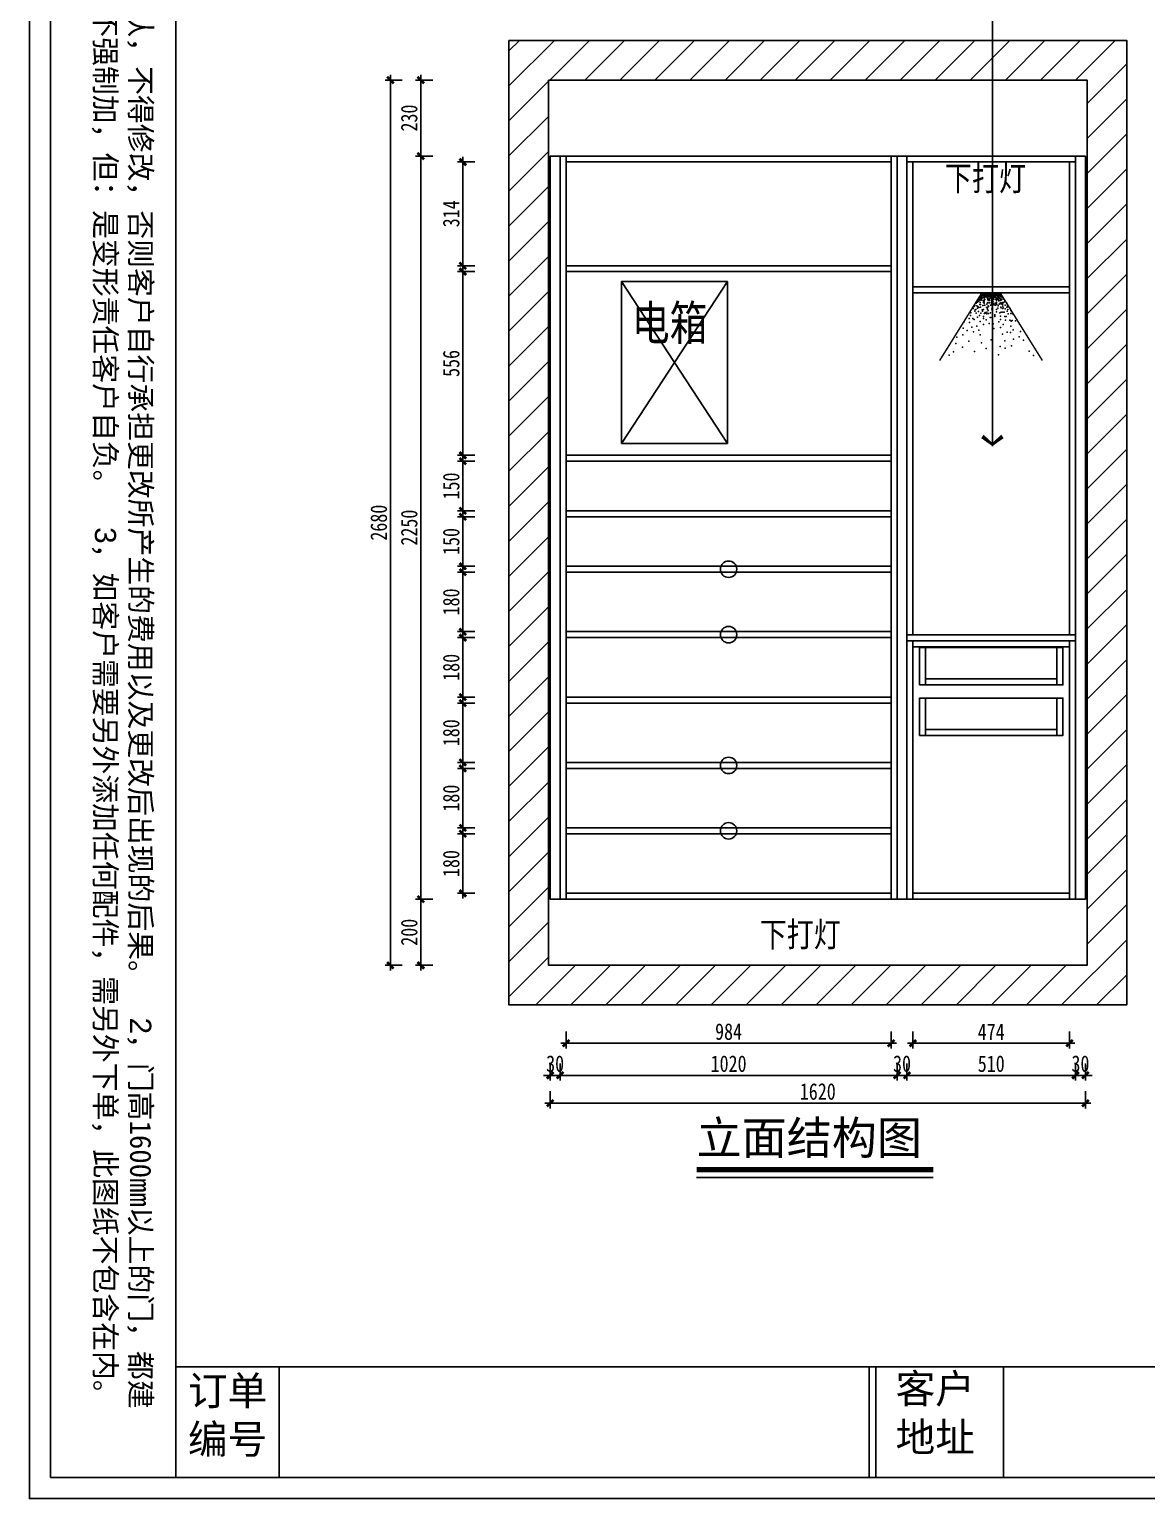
# Model space of a CAD drawing. Header units: millimetres. Extents: x -216611 to 71527, y -70596 to -44669.
# Drawn here: x 51240 to 54621, y -52389 to -47941 of the extents above; entities that cross this region are included whole.
import ezdxf

# ---------------------------------------------------------------- set-up
doc = ezdxf.new("R2010")
doc.units = ezdxf.units.MM
doc.layers.add('0-五金图层', color=8, linetype='Continuous', lineweight=9)
for name, color, linetype in [('0-标注', 8, 'Continuous'), ('A-土建墙填充', 251, 'Continuous'), ('W-文字', 35, 'Continuous'), ('W-索引符号', 3, 'Continuous'), ('YQ_TEXT', 50, 'Continuous')]:
    doc.layers.add(name, color=color, linetype=linetype)
doc.styles.get("Standard").update_dxf_attribs({"font": 'arial.ttf'})
doc.styles.add('宋体', font='')
doc.styles.add('家具尺寸文字', font='', dxfattribs={"width": 0.8})
doc.styles.add('黑体', font='simhei.ttf')
doc.styles.get('宋体').set_extended_font_data('SimSun')
doc.styles.get('家具尺寸文字').set_extended_font_data('SimSun')
doc.dimstyles.new('固装比例20', dxfattribs={"dimscale": 20, "dimtxt": 2.5, "dimasz": 1, "dimexe": 0.8, "dimexo": 1.2, "dimgap": 0.5, "dimtad": 1, "dimdec": 0, "dimdsep": 46, "dimtxsty": '家具尺寸文字', "dimblk": 'ARCHTICK', "dimcen": 0, "dimdle": 0.8, "dimclrd": 8, "dimclre": 8, "dimclrt": 2, "dimadec": 1, "dimazin": 2, "dimtfac": 1, "dimtdec": 4, "dimtix": 1, "dimtmove": 2, "dimatfit": 2, "dimfxl": 0, "dimtolj": 1, "dimtzin": 0, "dimarcsym": 0})

# ---------------------------------------------------------------- blocks, each defined once
blk = doc.blocks.new('灯光')
at = {"layer": '0-五金图层', "color": 1}
for p, q in [((125.2, 200.5), (0, 0)), ((185.2, 204.3), (125.2, 204.3)), ((125.2, 200.5), (125.2, 204.3)), ((125.2, 200.5), (185.2, 200.5)), ((185.2, 200.5), (185.2, 204.3)), ((185.2, 200.5), (310.5, 0))]:
    blk.add_line(p, q, dxfattribs=at)
for p in [(118, 179.2), (118.7, 184.6), (119.7, 190.1), (120.7, 191.4), (122.2, 180.9), (122.4, 189), (123.1, 195.8), (123.1, 185.3), (123.5, 192.1), (123.8, 197.2), (124.1, 193.4), (124.5, 192.8), (124.5, 184.6), (125.2, 194.5), (125.8, 196.8), (126.5, 200.2), (126.5, 198.9), (126.9, 196.1), (127.1, 200), (127.3, 187), (127.5, 196.1), (128.2, 182.6), (129.2, 191.1), (129.9, 200.5), (130.2, 197.8), (130.6, 189), (131.3, 200), (131.6, 198.5), (132.6, 195.5), (133, 180.6), (133.3, 197.5), (133.6, 200.5), (133.6, 199.9), (133.6, 190.1), (133.9, 182.9), (134, 196.1), (134.3, 196.5), (134.7, 198.9), (134.7, 196.1), (134.7, 195.5), (134.7, 193.8), (135, 194.1), (135.3, 200.5), (135.3, 197.2), (135.3, 180.9), (136.4, 189), (136.7, 200.2), (136.7, 196.1), (137.4, 184.6), (137.7, 192.1), (138, 200.5), (138, 198.2), (139.7, 198.2), (140.1, 199.9), (140.1, 197.8), (140.5, 192), (140.8, 198.9), (140.8, 195.1), (141.1, 192.1), (142.1, 199.5), (143.1, 200.5), (143.5, 197.2), (143.5, 195.8), (143.5, 193), (143.8, 200.5), (144.2, 192.4), (144.5, 198.2), (144.5, 188.4), (144.8, 199.9), (145.2, 193.8), (145.5, 200.5), (145.5, 184.9), (146.5, 199.2), (146.9, 199.2), (146.9, 180.9), (147.5, 197.2), (147.5, 196), (147.5, 180.9), (148.2, 199.9), (148.5, 192), (149.2, 199.9), (149.6, 197.2), (149.6, 196.5), (149.6, 183.3), (149.9, 199.2), (149.9, 186), (150.6, 200.5), (150.6, 181.9), (151.3, 197.8), (151.3, 194.8), (152, 199.2), (152.3, 199.9), (152.6, 197.2), (152.6, 193.1), (152.8, 189.6), (153, 196.1), (153.3, 195.5), (153.6, 190), (154.3, 196.1), (154.7, 200.2), (154.7, 198.2), (155.6, 186), (155.7, 197.2), (155.7, 193.4), (156, 199.9), (156.4, 194.1), (156.6, 179.9), (157.4, 197.8), (158.1, 198.5), (158.1, 196.5), (158.1, 184.3), (158.7, 199.9), (158.7, 197.2), (158.7, 181.9), (159.1, 188.7), (159.4, 198.9), (159.4, 190.1), (160.1, 197.5), (161.5, 197.2), (161.8, 187), (162.1, 191.7), (162.5, 200.5), (162.5, 198.2), (162.5, 196.1), (162.7, 194), (162.7, 186), (163.1, 199.9), (163.7, 190), (164.5, 196.8), (164.5, 184.6), (165.2, 200.5), (165.2, 195.8), (165.5, 198.9), (166.2, 199.5), (166.9, 198.9), (167.9, 200.5), (167.9, 198.5), (167.9, 194.1), (167.9, 192.8), (167.9, 190.1), (168.6, 200.5), (168.9, 197.2), (168.9, 193.1), (169.9, 184.6), (170.6, 198.9), (170.6, 198.5), (170.6, 191.7), (171.3, 196.5), (171.8, 187), (171.8, 184.9), (172, 188.7), (172.3, 200.9), (172.6, 182.9), (173, 198.9), (173.3, 196.8), (174, 187.3), (174.3, 199.5), (174.7, 198.2), (175, 200.5), (175.9, 194), (176, 199.2), (176.4, 199.9), (176.4, 195.5), (176.7, 192.4), (176.7, 185.7), (176.9, 190), (177.1, 183.6), (178.4, 200.5), (178.4, 197.8), (178.4, 189), (178.8, 195.1), (178.8, 193.4), (179.1, 200.5), (179.4, 180.6), (179.8, 200.5), (179.9, 187), (180.1, 189.7), (180.4, 199.5), (180.8, 196.8), (181.1, 198.9), (181.5, 180.9), (182.1, 191.7), (183.5, 200.2), (184.2, 196.1), (184.2, 182.9), (184.9, 198.2), (184.9, 181.2), (185, 186), (185.2, 201.2), (185.2, 192.1), (185.5, 196.8), (185.5, 186.7), (186, 184.9), (188.2, 184.3), (189.3, 191.7), (191.6, 189.7), (194.4, 185.7), (197.4, 181.9), (93.9, 135.5), (94.3, 144.3), (101.8, 157.5), (105, 163.7), (106.2, 166), (107.1, 149.6), (107.5, 153.5), (109.9, 153.8), (110.6, 143), (111.1, 173.8), (112.6, 165.3), (114.3, 176.2), (115.2, 157.7), (116.2, 163.7), (118, 147.7), (119.1, 160.1), (121.2, 135.5), (122.2, 168.8), (123.1, 175.5), (123.8, 161.6), (124.1, 169.7), (125.3, 143.5), (129.3, 153.6), (130.3, 149.6), (131.3, 165.8), (133.3, 176.8), (133.3, 175.5), (133.3, 154.2), (134.4, 176.9), (134.4, 173.8), (136.4, 166.8), (136.4, 142.5), (136.7, 167.4), (138, 145.3), (138, 142.7), (141.5, 160.7), (142.5, 170.4), (142.5, 145.6), (142.5, 141.5), (144.5, 174.8), (144.5, 160.7), (145.2, 154.8), (146.9, 165.7), (147.5, 174.1), (147.5, 150.8), (147.9, 163), (148.5, 142.5), (150.6, 174.8), (153.6, 144.5), (154.1, 166.8), (156.7, 175.2), (157, 174.5), (157.7, 170.8), (158.4, 155.9), (158.7, 166.7), (158.7, 161.7), (159.1, 152.1), (159.7, 143.5), (160.1, 169.4), (162.1, 177.2), (162.7, 171.8), (164.7, 167.8), (166.8, 138.5), (167.6, 135.9), (168.2, 173.8), (169, 166.8), (170.8, 168.8), (171.8, 174.8), (171.8, 154.6), (172, 147.4), (172.3, 176.2), (173.3, 169.7), (176, 158.2), (177.1, 165.3), (180.1, 170.8), (181.9, 144.5), (182.9, 173.8), (184, 134.4), (184.9, 174.8), (185, 171.8), (185, 161.7), (186, 171.8), (186, 145.6), (186.6, 158.9), (189.6, 174.8), (190.3, 169.4), (191, 164.7), (191, 156.7), (191.3, 175.5), (191.3, 146.4), (192, 174.8), (192.7, 159.6), (195.1, 145.6), (196.7, 177.2), (198.1, 167), (198.4, 155.9), (203.2, 173.5), (203.2, 161.7), (204.2, 149.4), (205.2, 166.8), (205.5, 162.3), (206.2, 154.6), (207.2, 141.5), (214, 157.2), (215.3, 151.6), (215.3, 142.5), (217.8, 149.1), (220.8, 141.3), (71.7, 98.1), (73.7, 116.3), (83.8, 91), (89.5, 126.4), (90.6, 115), (97.3, 100.4), (101, 126.4), (105, 124.3), (113.1, 104.1), (115.2, 131.4), (118.4, 91.3), (122.8, 118), (132.4, 126.4), (132.6, 133.2), (132.6, 109), (140.5, 123.3), (149.9, 111.6), (152.6, 130.4), (157.7, 130.4), (159.7, 93), (161.8, 110.6), (164.5, 97), (166.8, 133.4), (179.1, 117), (184, 124.3), (184.5, 100.1), (192, 109.2), (197.1, 133.4), (199.4, 121.4), (201.2, 133.4), (212.3, 122.3), (215.3, 104.1), (216.3, 119.3), (219.4, 121.3), (222.5, 93), (229.5, 120.3), (241.6, 110.2), (49.4, 51.6), (52.4, 70.8), (70.6, 77.9), (88.9, 58.7), (102.8, 86.5), (123.3, 77.9), (127.3, 53.7), (155.6, 62.7), (189.9, 79.1), (197.1, 59.7), (204.2, 86), (214.3, 85), (217.3, 44.6), (223.4, 64.8), (240.6, 71.8), (244.7, 88), (253.8, 61.7), (29.2, 16.3), (42.3, 26.4), (69.6, 40.5), (106.1, 27.4), (140.5, 36.5), (177.9, 17.3), (182.9, 42.5), (198.1, 37.5), (271, 28.4), (284.1, 15.3)]:
    blk.add_point(p, dxfattribs=at)
blk = doc.blocks.new('_ArchTick')
at = {"color": 0, "linetype": 'ByBlock', "const_width": 0.4}
blk.add_lwpolyline([(-0.5, -0.5), (0.5, 0.5)], dxfattribs=at)
blk = doc.blocks.new('*D87')
at = {"layer": '0-标注', "color": 8, "lineweight": -2, "transparency": 16777216}
for p, q in [((52587.7, -50376.7), (52535.7, -50376.7)), ((52551.7, -50572.7), (52551.7, -50360.7)), ((52587.7, -50556.7), (52535.7, -50556.7))]:
    blk.add_line(p, q, dxfattribs=at)
at = {"layer": 'Defpoints', "color": 0, "transparency": 16777216}
for p in [(52551.7, -50376.7), (52864.2, -50376.7), (52864.2, -50556.7)]:
    blk.add_point(p, dxfattribs=at)
at = {"layer": '0-标注', "color": 8, "lineweight": -2, "transparency": 16777216, "xscale": 20, "yscale": 20, "zscale": 20}
for p, rotation in [((52551.7, -50376.7), 90), ((52551.7, -50556.7), 270)]:
    blk.add_blockref('_ArchTick', p, dxfattribs=dict(at, rotation=rotation))
at = {"layer": '0-标注', "color": 2, "transparency": 16777216, "insert": (52516.7, -50466.7), "char_height": 50, "attachment_point": 5, "rotation": 90, "style": '家具尺寸文字'}
blk.add_mtext('\\A1;180', dxfattribs=at)
blk = doc.blocks.new('*D88')
at = {"layer": '0-标注', "color": 8, "lineweight": -2, "transparency": 16777216}
for p, q in [((52551.7, -50374.7), (52551.7, -50162.7)), ((52587.7, -50178.7), (52535.7, -50178.7)), ((52587.7, -50358.7), (52535.7, -50358.7))]:
    blk.add_line(p, q, dxfattribs=at)
at = {"layer": 'Defpoints', "color": 0, "transparency": 16777216}
for p in [(52551.7, -50178.7), (52864.2, -50178.7), (52864.2, -50358.7)]:
    blk.add_point(p, dxfattribs=at)
at = {"layer": '0-标注', "color": 8, "lineweight": -2, "transparency": 16777216, "xscale": 20, "yscale": 20, "zscale": 20}
for p, rotation in [((52551.7, -50178.7), 90), ((52551.7, -50358.7), 270)]:
    blk.add_blockref('_ArchTick', p, dxfattribs=dict(at, rotation=rotation))
at = {"layer": '0-标注', "color": 2, "transparency": 16777216, "insert": (52516.7, -50268.7), "char_height": 50, "attachment_point": 5, "rotation": 90, "style": '家具尺寸文字'}
blk.add_mtext('\\A1;180', dxfattribs=at)
blk = doc.blocks.new('*D89')
at = {"layer": '0-标注', "color": 8, "lineweight": -2, "transparency": 16777216}
for p, q in [((52587.7, -49980.7), (52535.7, -49980.7)), ((52551.7, -50176.7), (52551.7, -49964.7)), ((52587.7, -50160.7), (52535.7, -50160.7))]:
    blk.add_line(p, q, dxfattribs=at)
at = {"layer": 'Defpoints', "color": 0, "transparency": 16777216}
for p in [(52551.7, -49980.7), (52864.2, -49980.7), (52864.2, -50160.7)]:
    blk.add_point(p, dxfattribs=at)
at = {"layer": '0-标注', "color": 8, "lineweight": -2, "transparency": 16777216, "xscale": 20, "yscale": 20, "zscale": 20}
for p, rotation in [((52551.7, -49980.7), 90), ((52551.7, -50160.7), 270)]:
    blk.add_blockref('_ArchTick', p, dxfattribs=dict(at, rotation=rotation))
at = {"layer": '0-标注', "color": 2, "transparency": 16777216, "insert": (52516.7, -50070.7), "char_height": 50, "attachment_point": 5, "rotation": 90, "style": '家具尺寸文字'}
blk.add_mtext('\\A1;180', dxfattribs=at)
blk = doc.blocks.new('*D90')
at = {"layer": '0-标注', "color": 8, "lineweight": -2, "transparency": 16777216}
for p, q in [((52551.7, -49978.7), (52551.7, -49766.7)), ((52587.7, -49782.7), (52535.7, -49782.7)), ((52587.7, -49962.7), (52535.7, -49962.7))]:
    blk.add_line(p, q, dxfattribs=at)
at = {"layer": 'Defpoints', "color": 0, "transparency": 16777216}
for p in [(52551.7, -49782.7), (52864.2, -49782.7), (52864.2, -49962.7)]:
    blk.add_point(p, dxfattribs=at)
at = {"layer": '0-标注', "color": 8, "lineweight": -2, "transparency": 16777216, "xscale": 20, "yscale": 20, "zscale": 20}
for p, rotation in [((52551.7, -49782.7), 90), ((52551.7, -49962.7), 270)]:
    blk.add_blockref('_ArchTick', p, dxfattribs=dict(at, rotation=rotation))
at = {"layer": '0-标注', "color": 2, "transparency": 16777216, "insert": (52516.7, -49872.7), "char_height": 50, "attachment_point": 5, "rotation": 90, "style": '家具尺寸文字'}
blk.add_mtext('\\A1;180', dxfattribs=at)
blk = doc.blocks.new('*D91')
at = {"layer": '0-标注', "color": 8, "lineweight": -2, "transparency": 16777216}
for p, q in [((52587.7, -49584.7), (52535.7, -49584.7)), ((52551.7, -49780.7), (52551.7, -49568.7)), ((52587.7, -49764.7), (52535.7, -49764.7))]:
    blk.add_line(p, q, dxfattribs=at)
at = {"layer": 'Defpoints', "color": 0, "transparency": 16777216}
for p in [(52551.7, -49584.7), (52864.2, -49584.7), (52864.2, -49764.7)]:
    blk.add_point(p, dxfattribs=at)
at = {"layer": '0-标注', "color": 8, "lineweight": -2, "transparency": 16777216, "xscale": 20, "yscale": 20, "zscale": 20}
for p, rotation in [((52551.7, -49584.7), 90), ((52551.7, -49764.7), 270)]:
    blk.add_blockref('_ArchTick', p, dxfattribs=dict(at, rotation=rotation))
at = {"layer": '0-标注', "color": 2, "transparency": 16777216, "insert": (52516.7, -49674.7), "char_height": 50, "attachment_point": 5, "rotation": 90, "style": '家具尺寸文字'}
blk.add_mtext('\\A1;180', dxfattribs=at)
blk = doc.blocks.new('*D92')
at = {"layer": '0-标注', "color": 8, "lineweight": -2, "transparency": 16777216}
for p, q in [((52587.7, -49416.7), (52535.7, -49416.7)), ((52551.7, -49582.7), (52551.7, -49400.7)), ((52587.7, -49566.7), (52535.7, -49566.7))]:
    blk.add_line(p, q, dxfattribs=at)
at = {"layer": 'Defpoints', "color": 0, "transparency": 16777216}
for p in [(52551.7, -49416.7), (52864.2, -49416.7), (52864.2, -49566.7)]:
    blk.add_point(p, dxfattribs=at)
at = {"layer": '0-标注', "color": 8, "lineweight": -2, "transparency": 16777216, "xscale": 20, "yscale": 20, "zscale": 20}
for p, rotation in [((52551.7, -49416.7), 90), ((52551.7, -49566.7), 270)]:
    blk.add_blockref('_ArchTick', p, dxfattribs=dict(at, rotation=rotation))
at = {"layer": '0-标注', "color": 2, "transparency": 16777216, "insert": (52516.7, -49491.7), "char_height": 50, "attachment_point": 5, "rotation": 90, "style": '家具尺寸文字'}
blk.add_mtext('\\A1;150', dxfattribs=at)
blk = doc.blocks.new('*D93')
at = {"layer": '0-标注', "color": 8, "lineweight": -2, "transparency": 16777216}
for p, q in [((52551.7, -49414.7), (52551.7, -49232.7)), ((52587.7, -49248.7), (52535.7, -49248.7)), ((52587.7, -49398.7), (52535.7, -49398.7))]:
    blk.add_line(p, q, dxfattribs=at)
at = {"layer": 'Defpoints', "color": 0, "transparency": 16777216}
for p in [(52551.7, -49248.7), (52864.2, -49248.7), (52864.2, -49398.7)]:
    blk.add_point(p, dxfattribs=at)
at = {"layer": '0-标注', "color": 8, "lineweight": -2, "transparency": 16777216, "xscale": 20, "yscale": 20, "zscale": 20}
for p, rotation in [((52551.7, -49248.7), 90), ((52551.7, -49398.7), 270)]:
    blk.add_blockref('_ArchTick', p, dxfattribs=dict(at, rotation=rotation))
at = {"layer": '0-标注', "color": 2, "transparency": 16777216, "insert": (52516.7, -49323.7), "char_height": 50, "attachment_point": 5, "rotation": 90, "style": '家具尺寸文字'}
blk.add_mtext('\\A1;150', dxfattribs=at)
blk = doc.blocks.new('*D94')
at = {"layer": '0-标注', "color": 8, "lineweight": -2, "transparency": 16777216}
for p, q in [((52551.7, -49246.7), (52551.7, -48658.7)), ((52587.7, -48674.7), (52535.7, -48674.7)), ((52587.7, -49230.7), (52535.7, -49230.7))]:
    blk.add_line(p, q, dxfattribs=at)
at = {"layer": 'Defpoints', "color": 0, "transparency": 16777216}
for p in [(52551.7, -48674.7), (52864.2, -48674.7), (52864.2, -49230.7)]:
    blk.add_point(p, dxfattribs=at)
at = {"layer": '0-标注', "color": 8, "lineweight": -2, "transparency": 16777216, "xscale": 20, "yscale": 20, "zscale": 20}
for p, rotation in [((52551.7, -48674.7), 90), ((52551.7, -49230.7), 270)]:
    blk.add_blockref('_ArchTick', p, dxfattribs=dict(at, rotation=rotation))
at = {"layer": '0-标注', "color": 2, "transparency": 16777216, "insert": (52516.7, -48952.7), "char_height": 50, "attachment_point": 5, "rotation": 90, "style": '家具尺寸文字'}
blk.add_mtext('\\A1;556', dxfattribs=at)
blk = doc.blocks.new('*D95')
at = {"layer": '0-标注', "color": 8, "lineweight": -2, "transparency": 16777216}
for p, q in [((52587.7, -48342.7), (52535.7, -48342.7)), ((52551.7, -48672.7), (52551.7, -48326.7)), ((52587.7, -48656.7), (52535.7, -48656.7))]:
    blk.add_line(p, q, dxfattribs=at)
at = {"layer": 'Defpoints', "color": 0, "transparency": 16777216}
for p in [(52551.7, -48342.7), (52864.2, -48342.7), (52864.2, -48656.7)]:
    blk.add_point(p, dxfattribs=at)
at = {"layer": '0-标注', "color": 8, "lineweight": -2, "transparency": 16777216, "xscale": 20, "yscale": 20, "zscale": 20}
for p, rotation in [((52551.7, -48342.7), 90), ((52551.7, -48656.7), 270)]:
    blk.add_blockref('_ArchTick', p, dxfattribs=dict(at, rotation=rotation))
at = {"layer": '0-标注', "color": 2, "transparency": 16777216, "insert": (52516.7, -48499.7), "char_height": 50, "attachment_point": 5, "rotation": 90, "style": '家具尺寸文字'}
blk.add_mtext('\\A1;314', dxfattribs=at)
blk = doc.blocks.new('*D157')
at = {"layer": '0-标注', "color": 8, "lineweight": -2, "transparency": 16777216}
for p, q in [((52460.6, -48324.7), (52408.6, -48324.7)), ((52424.6, -50590.7), (52424.6, -48308.7)), ((52460.6, -50574.7), (52408.6, -50574.7))]:
    blk.add_line(p, q, dxfattribs=at)
at = {"layer": 'Defpoints', "color": 0, "transparency": 16777216}
for p in [(52424.6, -48324.7), (52831.2, -48324.7), (52831.2, -50574.7)]:
    blk.add_point(p, dxfattribs=at)
at = {"layer": '0-标注', "color": 8, "lineweight": -2, "transparency": 16777216, "xscale": 20, "yscale": 20, "zscale": 20}
for p, rotation in [((52424.6, -48324.7), 90), ((52424.6, -50574.7), 270)]:
    blk.add_blockref('_ArchTick', p, dxfattribs=dict(at, rotation=rotation))
at = {"layer": '0-标注', "color": 2, "transparency": 16777216, "insert": (52389.6, -49449.7), "char_height": 50, "attachment_point": 5, "rotation": 90, "style": '家具尺寸文字'}
blk.add_mtext('\\A1;2250', dxfattribs=at)
blk = doc.blocks.new('*D158')
at = {"layer": '0-标注', "color": 8, "lineweight": -2, "transparency": 16777216}
for p, q in [((52424.6, -50558.7), (52424.6, -50790.7)), ((52460.6, -50574.7), (52408.6, -50574.7)), ((52460.6, -50774.7), (52408.6, -50774.7))]:
    blk.add_line(p, q, dxfattribs=at)
at = {"layer": 'Defpoints', "color": 0, "transparency": 16777216}
for p in [(52816.2, -50574.7), (52424.6, -50774.7), (52816.2, -50774.7)]:
    blk.add_point(p, dxfattribs=at)
at = {"layer": '0-标注', "color": 8, "lineweight": -2, "transparency": 16777216, "xscale": 20, "yscale": 20, "zscale": 20}
for p, rotation in [((52424.6, -50574.7), 90), ((52424.6, -50774.7), 270)]:
    blk.add_blockref('_ArchTick', p, dxfattribs=dict(at, rotation=rotation))
at = {"layer": '0-标注', "color": 2, "transparency": 16777216, "insert": (52389.6, -50674.7), "char_height": 50, "attachment_point": 5, "rotation": 90, "style": '家具尺寸文字'}
blk.add_mtext('\\A1;200', dxfattribs=at)
blk = doc.blocks.new('*D159')
at = {"layer": '0-标注', "color": 8, "lineweight": -2, "transparency": 16777216}
for p, q in [((52424.6, -48340.7), (52424.6, -48078.7)), ((52460.6, -48094.7), (52408.6, -48094.7)), ((52460.6, -48324.7), (52408.6, -48324.7))]:
    blk.add_line(p, q, dxfattribs=at)
at = {"layer": 'Defpoints', "color": 0, "transparency": 16777216}
for p in [(52424.6, -48094.7), (52816.2, -48094.7), (52816.2, -48324.7)]:
    blk.add_point(p, dxfattribs=at)
at = {"layer": '0-标注', "color": 8, "lineweight": -2, "transparency": 16777216, "xscale": 20, "yscale": 20, "zscale": 20}
for p, rotation in [((52424.6, -48094.7), 90), ((52424.6, -48324.7), 270)]:
    blk.add_blockref('_ArchTick', p, dxfattribs=dict(at, rotation=rotation))
at = {"layer": '0-标注', "color": 2, "transparency": 16777216, "insert": (52389.6, -48209.7), "char_height": 50, "attachment_point": 5, "rotation": 90, "style": '家具尺寸文字'}
blk.add_mtext('\\A1;230', dxfattribs=at)
blk = doc.blocks.new('*D96')
at = {"layer": '0-标注', "color": 8, "lineweight": -2, "transparency": 16777216}
for p, q in [((52332.5, -50790.7), (52332.5, -48078.7)), ((52368.5, -48094.7), (52316.5, -48094.7)), ((52368.5, -50774.7), (52316.5, -50774.7))]:
    blk.add_line(p, q, dxfattribs=at)
at = {"layer": 'Defpoints', "color": 0, "transparency": 16777216}
for p in [(52332.5, -48094.7), (52816.2, -48094.7), (52816.2, -50774.7)]:
    blk.add_point(p, dxfattribs=at)
at = {"layer": '0-标注', "color": 8, "lineweight": -2, "transparency": 16777216, "xscale": 20, "yscale": 20, "zscale": 20}
for p, rotation in [((52332.5, -48094.7), 90), ((52332.5, -50774.7), 270)]:
    blk.add_blockref('_ArchTick', p, dxfattribs=dict(at, rotation=rotation))
at = {"layer": '0-标注', "color": 2, "transparency": 16777216, "insert": (52297.5, -49434.7), "char_height": 50, "attachment_point": 5, "rotation": 90, "style": '家具尺寸文字'}
blk.add_mtext('\\A1;2680', dxfattribs=at)
blk = doc.blocks.new('*D97')
at = {"layer": '0-标注', "color": 8, "lineweight": -2, "transparency": 16777216}
for p, q in [((52816.2, -51107.9), (52796.2, -51107.9)), ((52816.2, -51071.9), (52816.2, -51123.9)), ((52816.2, -51107.9), (52846.2, -51107.9)), ((52846.2, -51071.9), (52846.2, -51123.9)), ((52846.2, -51107.9), (52866.2, -51107.9))]:
    blk.add_line(p, q, dxfattribs=at)
at = {"layer": 'Defpoints', "color": 0, "transparency": 16777216}
for p in [(52816.2, -50574.7), (52846.2, -50574.7), (52846.2, -51107.9)]:
    blk.add_point(p, dxfattribs=at)
at = {"layer": '0-标注', "color": 8, "lineweight": -2, "transparency": 16777216, "xscale": 20, "yscale": 20, "zscale": 20}
blk.add_blockref('_ArchTick', (52816.2, -51107.9), dxfattribs=at)
at = {"layer": '0-标注', "color": 8, "lineweight": -2, "transparency": 16777216, "xscale": 20, "yscale": 20, "zscale": 20, "rotation": 180}
blk.add_blockref('_ArchTick', (52846.2, -51107.9), dxfattribs=at)
at = {"layer": '0-标注', "color": 2, "transparency": 16777216, "insert": (52831.2, -51072.9), "char_height": 50, "attachment_point": 5, "style": '家具尺寸文字'}
blk.add_mtext('\\A1;30', dxfattribs=at)
blk = doc.blocks.new('*D98')
at = {"layer": '0-标注', "color": 8, "lineweight": -2, "transparency": 16777216}
for p, q in [((52864.2, -50974.8), (52864.2, -51026.8)), ((53848.2, -50974.8), (53848.2, -51026.8)), ((52848.2, -51010.8), (53864.2, -51010.8))]:
    blk.add_line(p, q, dxfattribs=at)
at = {"layer": 'Defpoints', "color": 0, "transparency": 16777216}
for p in [(52864.2, -50574.7), (53848.2, -50574.7), (53848.2, -51010.8)]:
    blk.add_point(p, dxfattribs=at)
at = {"layer": '0-标注', "color": 8, "lineweight": -2, "transparency": 16777216, "xscale": 20, "yscale": 20, "zscale": 20, "rotation": 180}
blk.add_blockref('_ArchTick', (52864.2, -51010.8), dxfattribs=at)
at = {"layer": '0-标注', "color": 8, "lineweight": -2, "transparency": 16777216, "xscale": 20, "yscale": 20, "zscale": 20}
blk.add_blockref('_ArchTick', (53848.2, -51010.8), dxfattribs=at)
at = {"layer": '0-标注', "color": 2, "transparency": 16777216, "insert": (53356.2, -50975.8), "char_height": 50, "attachment_point": 5, "style": '家具尺寸文字'}
blk.add_mtext('\\A1;984', dxfattribs=at)
blk = doc.blocks.new('*D99')
at = {"layer": '0-标注', "color": 8, "lineweight": -2, "transparency": 16777216}
for p, q in [((53914.2, -50974.8), (53914.2, -51026.8)), ((54388.2, -50974.8), (54388.2, -51026.8)), ((53898.2, -51010.8), (54404.2, -51010.8))]:
    blk.add_line(p, q, dxfattribs=at)
at = {"layer": 'Defpoints', "color": 0, "transparency": 16777216}
for p in [(53914.2, -50574.7), (54388.2, -50574.7), (54388.2, -51010.8)]:
    blk.add_point(p, dxfattribs=at)
at = {"layer": '0-标注', "color": 8, "lineweight": -2, "transparency": 16777216, "xscale": 20, "yscale": 20, "zscale": 20, "rotation": 180}
blk.add_blockref('_ArchTick', (53914.2, -51010.8), dxfattribs=at)
at = {"layer": '0-标注', "color": 8, "lineweight": -2, "transparency": 16777216, "xscale": 20, "yscale": 20, "zscale": 20}
blk.add_blockref('_ArchTick', (54388.2, -51010.8), dxfattribs=at)
at = {"layer": '0-标注', "color": 2, "transparency": 16777216, "insert": (54151.2, -50975.8), "char_height": 50, "attachment_point": 5, "style": '家具尺寸文字'}
blk.add_mtext('\\A1;474', dxfattribs=at)
blk = doc.blocks.new('*D100')
at = {"layer": '0-标注', "color": 8, "lineweight": -2, "transparency": 16777216}
for p, q in [((52830.2, -51107.9), (53882.2, -51107.9)), ((52846.2, -51071.9), (52846.2, -51123.9)), ((53866.2, -51071.9), (53866.2, -51123.9))]:
    blk.add_line(p, q, dxfattribs=at)
at = {"layer": 'Defpoints', "color": 0, "transparency": 16777216}
for p in [(52846.2, -50574.7), (53866.2, -50574.7), (53866.2, -51107.9)]:
    blk.add_point(p, dxfattribs=at)
at = {"layer": '0-标注', "color": 8, "lineweight": -2, "transparency": 16777216, "xscale": 20, "yscale": 20, "zscale": 20, "rotation": 180}
blk.add_blockref('_ArchTick', (52846.2, -51107.9), dxfattribs=at)
at = {"layer": '0-标注', "color": 8, "lineweight": -2, "transparency": 16777216, "xscale": 20, "yscale": 20, "zscale": 20}
blk.add_blockref('_ArchTick', (53866.2, -51107.9), dxfattribs=at)
at = {"layer": '0-标注', "color": 2, "transparency": 16777216, "insert": (53356.2, -51072.9), "char_height": 50, "attachment_point": 5, "style": '家具尺寸文字'}
blk.add_mtext('\\A1;1020', dxfattribs=at)
blk = doc.blocks.new('*D101')
at = {"layer": '0-标注', "color": 8, "lineweight": -2, "transparency": 16777216}
for p, q in [((53866.2, -51107.9), (53846.2, -51107.9)), ((53866.2, -51071.9), (53866.2, -51123.9)), ((53866.2, -51107.9), (53896.2, -51107.9)), ((53896.2, -51071.9), (53896.2, -51123.9)), ((53896.2, -51107.9), (53916.2, -51107.9))]:
    blk.add_line(p, q, dxfattribs=at)
at = {"layer": 'Defpoints', "color": 0, "transparency": 16777216}
for p in [(53866.2, -50574.7), (53896.2, -50574.7), (53896.2, -51107.9)]:
    blk.add_point(p, dxfattribs=at)
at = {"layer": '0-标注', "color": 8, "lineweight": -2, "transparency": 16777216, "xscale": 20, "yscale": 20, "zscale": 20}
blk.add_blockref('_ArchTick', (53866.2, -51107.9), dxfattribs=at)
at = {"layer": '0-标注', "color": 8, "lineweight": -2, "transparency": 16777216, "xscale": 20, "yscale": 20, "zscale": 20, "rotation": 180}
blk.add_blockref('_ArchTick', (53896.2, -51107.9), dxfattribs=at)
at = {"layer": '0-标注', "color": 2, "transparency": 16777216, "insert": (53881.2, -51072.9), "char_height": 50, "attachment_point": 5, "style": '家具尺寸文字'}
blk.add_mtext('\\A1;30', dxfattribs=at)
blk = doc.blocks.new('*D102')
at = {"layer": '0-标注', "color": 8, "lineweight": -2, "transparency": 16777216}
for p, q in [((53880.2, -51107.9), (54422.2, -51107.9)), ((53896.2, -51071.9), (53896.2, -51123.9)), ((54406.2, -51071.9), (54406.2, -51123.9))]:
    blk.add_line(p, q, dxfattribs=at)
at = {"layer": 'Defpoints', "color": 0, "transparency": 16777216}
for p in [(53896.2, -50574.7), (54406.2, -50574.7), (54406.2, -51107.9)]:
    blk.add_point(p, dxfattribs=at)
at = {"layer": '0-标注', "color": 8, "lineweight": -2, "transparency": 16777216, "xscale": 20, "yscale": 20, "zscale": 20, "rotation": 180}
blk.add_blockref('_ArchTick', (53896.2, -51107.9), dxfattribs=at)
at = {"layer": '0-标注', "color": 8, "lineweight": -2, "transparency": 16777216, "xscale": 20, "yscale": 20, "zscale": 20}
blk.add_blockref('_ArchTick', (54406.2, -51107.9), dxfattribs=at)
at = {"layer": '0-标注', "color": 2, "transparency": 16777216, "insert": (54151.2, -51072.9), "char_height": 50, "attachment_point": 5, "style": '家具尺寸文字'}
blk.add_mtext('\\A1;510', dxfattribs=at)
blk = doc.blocks.new('*D103')
at = {"layer": '0-标注', "color": 8, "lineweight": -2, "transparency": 16777216}
for p, q in [((54406.2, -51107.9), (54386.2, -51107.9)), ((54406.2, -51071.9), (54406.2, -51123.9)), ((54406.2, -51107.9), (54436.2, -51107.9)), ((54436.2, -51071.9), (54436.2, -51123.9)), ((54436.2, -51107.9), (54456.2, -51107.9))]:
    blk.add_line(p, q, dxfattribs=at)
at = {"layer": 'Defpoints', "color": 0, "transparency": 16777216}
for p in [(54406.2, -50574.7), (54436.2, -50574.7), (54436.2, -51107.9)]:
    blk.add_point(p, dxfattribs=at)
at = {"layer": '0-标注', "color": 8, "lineweight": -2, "transparency": 16777216, "xscale": 20, "yscale": 20, "zscale": 20}
blk.add_blockref('_ArchTick', (54406.2, -51107.9), dxfattribs=at)
at = {"layer": '0-标注', "color": 8, "lineweight": -2, "transparency": 16777216, "xscale": 20, "yscale": 20, "zscale": 20, "rotation": 180}
blk.add_blockref('_ArchTick', (54436.2, -51107.9), dxfattribs=at)
at = {"layer": '0-标注', "color": 2, "transparency": 16777216, "insert": (54421.2, -51072.9), "char_height": 50, "attachment_point": 5, "style": '家具尺寸文字'}
blk.add_mtext('\\A1;30', dxfattribs=at)
blk = doc.blocks.new('*D104')
at = {"layer": '0-标注', "color": 8, "lineweight": -2, "transparency": 16777216}
for p, q in [((52800.2, -51192.1), (54452.2, -51192.1)), ((52816.2, -51156.1), (52816.2, -51208.1)), ((54436.2, -51156.1), (54436.2, -51208.1))]:
    blk.add_line(p, q, dxfattribs=at)
at = {"layer": 'Defpoints', "color": 0, "transparency": 16777216}
for p in [(52816.2, -50574.7), (54436.2, -50574.7), (54436.2, -51192.1)]:
    blk.add_point(p, dxfattribs=at)
at = {"layer": '0-标注', "color": 8, "lineweight": -2, "transparency": 16777216, "xscale": 20, "yscale": 20, "zscale": 20, "rotation": 180}
blk.add_blockref('_ArchTick', (52816.2, -51192.1), dxfattribs=at)
at = {"layer": '0-标注', "color": 8, "lineweight": -2, "transparency": 16777216, "xscale": 20, "yscale": 20, "zscale": 20}
blk.add_blockref('_ArchTick', (54436.2, -51192.1), dxfattribs=at)
at = {"layer": '0-标注', "color": 2, "transparency": 16777216, "insert": (53626.2, -51157.1), "char_height": 50, "attachment_point": 5, "style": '家具尺寸文字'}
blk.add_mtext('\\A1;1620', dxfattribs=at)
blk = doc.blocks.new('yq_arrow2')
at = {"linetype": 'ByBlock'}
blk.add_line((0, 0), (-1, 0), dxfattribs=at)
for points in [[(-0.86, 0.67), (-0.6, 0.85), (-0.24, 0), (0, 0)], [(-0.86, -0.67), (-0.6, -0.85), (-0.24, 0), (0, 0)]]:
    blk.add_solid(points, dxfattribs=at)
blk = doc.blocks.new('A$C398a0407')
for p, q in [((443.2, 6784), (443.2, 64)), ((443.2, 399), (9568, 399)), ((756.5, 399), (756.5, 64)), ((2542.3, 399), (2542.3, 64)), ((2562.3, 399), (2562.3, 64)), ((2948.7, 399), (2948.7, 64))]:
    blk.add_line(p, q)
for points in [[(9632, 0), (0, 0), (0, 6848), (9632, 6848)], [(9568, 64), (64, 64), (64, 6784), (9568, 6784)]]:
    blk.add_lwpolyline(points, close=True)
at = {"color": 8, "insert": (368.9, 272.3), "char_height": 64, "width": 5497.15, "attachment_point": 3, "rotation": 270}
blk.add_mtext('1, {\\fSimSun|b0|i0|c134|p2;此图纸为最终生产图，一经确认，不得修改，否则客户自行承担更改所产生的费用以及更改后出现的后果。  }2{\\fSimSun|b0|i0|c134|p2;，门高1600mm以上的门，都建议加拉直器。本公司不强制加，但：是变形责任客户自负。  }3{\\fSimSun|b0|i0|c134|p2;，如客户需要另外添加任何配件，需另外下单，此图纸不包含在内。}', dxfattribs=at)
at = {"color": 8, "char_height": 88, "attachment_point": 1, "style": '宋体'}
for s, insert in [('订单\\P编号', (479.9, 370.6)), ('客户\\P地址', (2621.8, 377))]:
    blk.add_mtext_dynamic_manual_height_columns(s, width=596.489, gutter_width=12.5, heights=[0], dxfattribs=dict(at, insert=insert))

msp = doc.modelspace()

# ---------------------------------------------------------------- hatches: boundary and pattern name
at = {"layer": 'A-土建墙填充', "true_color": 0x636466}
h = msp.add_hatch(dxfattribs=at)
h.set_pattern_fill('ANSI31', color=251, scale=600)
h.set_pattern_definition([(45, (-828582.19, 602207.41), (-53.0330086, 53.0330086), [])])
h.paths.add_polyline_path([(52691.2, -47974.7), (52691.2, -50894.7), (54561.2, -50894.7), (54561.2, -47974.7)])
h.paths.add_polyline_path([(54441.2, -48094.7), (54441.2, -50774.7), (52811.2, -50774.7), (52811.2, -48094.7)], flags=16)
h.paths.add_polyline_path([(54406.2, -48324.7), (54436.2, -48324.7), (54436.2, -50574.7), (54406.2, -50574.7), (54388.2, -50574.7), (53914.2, -50574.7), (53896.2, -50574.7), (53866.2, -50574.7), (53848.2, -50574.7), (52864.2, -50574.7), (52846.2, -50574.7), (52816.2, -50574.7), (52816.2, -48324.7), (52846.2, -48324.7), (52864.2, -48324.7), (53848.2, -48324.7), (53866.2, -48324.7), (53896.2, -48324.7)], flags=0)
h.paths.add_polyline_path([(54388.2, -48342.7), (54406.2, -48342.7), (54406.2, -49774.7), (54406.2, -49792.7), (54388.2, -49792.7), (54388.2, -49810.7), (54368.2, -49810.7), (54368.2, -49925.7), (54350.2, -49925.7), (53952.2, -49925.7), (53934.2, -49925.7), (53934.2, -49810.7), (53914.2, -49810.7), (53896.2, -49792.7), (53896.2, -49774.7), (53896.2, -48342.7), (53914.2, -48342.7), (53914.2, -48721.2), (54388.2, -48721.2)], flags=0)
h.paths.add_polyline_path([(54180.1, -48739.2), (54180.1, -48742.9), (54120.1, -48742.9), (54120.1, -48739.2)], flags=0)
h.paths.add_polyline_path([(53848.2, -48656.7), (53848.2, -48674.7), (52864.2, -48674.7), (52864.2, -48656.7)], flags=0)
h.paths.add_polyline_path([(53352.5, -48704.7), (53352.5, -49194.7), (53032.5, -49194.7), (53032.5, -48704.7)], flags=0)
h.paths.add_polyline_path([(53848.2, -49230.7), (53848.2, -49248.7), (52864.2, -49248.7), (52864.2, -49230.7)], flags=0)
h.paths.add_polyline_path([(53848.2, -49398.7), (53848.2, -49416.7), (52864.2, -49416.7), (52864.2, -49398.7)], flags=0)
h.paths.add_polyline_path([(53848.2, -49566.7), (53848.2, -49584.7), (53379.4, -49584.7, -0.685147), (53332.9, -49584.7), (52864.2, -49584.7), (52864.2, -49566.7), (53332.9, -49566.7, -0.685147), (53379.4, -49566.7)], flags=0)
h.paths.add_polyline_path([(53848.2, -49764.7), (53848.2, -49782.7), (53379.4, -49782.7, -0.685147), (53332.9, -49782.7), (52864.2, -49782.7), (52864.2, -49764.7), (53332.9, -49764.7, -0.685147), (53379.4, -49764.7)], flags=0)
h.paths.add_polyline_path([(54350.2, -49907.7), (54350.2, -49925.7), (53952.2, -49925.7), (53952.2, -49907.7)], flags=0)
h.paths.add_polyline_path([(54350.2, -49965.7), (54368.2, -49965.7), (54368.2, -50078.7), (54350.2, -50078.7), (53952.2, -50078.7), (53934.2, -50078.7), (53934.2, -49965.7), (53952.2, -49965.7)], flags=0)
h.paths.add_polyline_path([(53848.2, -49962.7), (53848.2, -49980.7), (52864.2, -49980.7), (52864.2, -49962.7)], flags=0)
h.paths.add_polyline_path([(54350.2, -50060.7), (54350.2, -50078.7), (53952.2, -50078.7), (53952.2, -50060.7)], flags=0)
h.paths.add_polyline_path([(53848.2, -50160.7), (53848.2, -50178.7), (53379.4, -50178.7, -0.685147), (53332.9, -50178.7), (52864.2, -50178.7), (52864.2, -50160.7), (53332.9, -50160.7, -0.685147), (53379.4, -50160.7)], flags=0)
h.paths.add_polyline_path([(53848.2, -50358.7), (53848.2, -50376.7), (53379.4, -50376.7, -0.685147), (53332.9, -50376.7), (52864.2, -50376.7), (52864.2, -50358.7), (53332.9, -50358.7, -0.685147), (53379.4, -50358.7)], flags=0)
h.paths.add_polyline_path([(53426.2, -50753.7), (53732.3, -50753.7), (53732.3, -50607.8), (53426.2, -50607.8)], flags=8)
h.paths.add_polyline_path([(53986.7, -48464.5), (54292.7, -48464.5), (54292.7, -48318.7), (53986.7, -48318.7)], flags=8)
h.paths.add_polyline_path([(53028.6, -48931.6), (53337.8, -48931.6), (53337.8, -48724.9), (53028.6, -48724.9)], flags=8)

# ---------------------------------------------------------------- linework, layer by layer
at = {"color": 155}
for p, q in [((53032.5, -49194.7), (53352.5, -48704.7)), ((53032.5, -48704.7), (53352.5, -49194.7))]:
    msp.add_line(p, q, dxfattribs=at)
at = {"color": 251, "true_color": 0x636466}
for points in [[(52691.2, -47974.7), (54561.2, -47974.7), (54561.2, -50894.7), (52691.2, -50894.7)], [(52811.2, -48094.7), (54441.2, -48094.7), (54441.2, -50774.7), (52811.2, -50774.7)]]:
    msp.add_lwpolyline(points, close=True, dxfattribs=at)
at = {"color": 1, "true_color": 0xff1e00}
for points in [[(52846.2, -48324.7), (52816.2, -48324.7), (52816.2, -50574.7), (52846.2, -50574.7)], [(53896.2, -48324.7), (53866.2, -48324.7), (53866.2, -48342.7), (53866.2, -49774.7), (53866.2, -49792.7), (53866.2, -50574.7), (53896.2, -50574.7)], [(54436.2, -48324.7), (54406.2, -48324.7), (54406.2, -48342.7), (54406.2, -49774.7), (54406.2, -49792.7), (54406.2, -50574.7), (54436.2, -50574.7)]]:
    msp.add_lwpolyline(points, close=True, dxfattribs=at)
for points in [[(52846.2, -50574.7), (52864.2, -50574.7), (52864.2, -48324.7), (52846.2, -48324.7)], [(52864.2, -48342.7), (53848.2, -48342.7), (53848.2, -48324.7), (52864.2, -48324.7)], [(53848.2, -50574.7), (53866.2, -50574.7), (53866.2, -48324.7), (53848.2, -48324.7)], [(53896.2, -48342.7), (54406.2, -48342.7), (54406.2, -48324.7), (53896.2, -48324.7)], [(53896.2, -49774.7), (53914.2, -49774.7), (53914.2, -48342.7), (53896.2, -48342.7)], [(54388.2, -49774.7), (54406.2, -49774.7), (54406.2, -48342.7), (54388.2, -48342.7)], [(52864.2, -48674.7), (53848.2, -48674.7), (53848.2, -48656.7), (52864.2, -48656.7)], [(53032.5, -48704.7), (53352.5, -48704.7), (53352.5, -49194.7), (53032.5, -49194.7)], [(53914.2, -48721.2), (54388.2, -48721.2), (54388.2, -48739.2), (53914.2, -48739.2)], [(52864.2, -49248.7), (53848.2, -49248.7), (53848.2, -49230.7), (52864.2, -49230.7)], [(52864.2, -49416.7), (53848.2, -49416.7), (53848.2, -49398.7), (52864.2, -49398.7)], [(52864.2, -49584.7), (53848.2, -49584.7), (53848.2, -49566.7), (52864.2, -49566.7)], [(52864.2, -49782.7), (53848.2, -49782.7), (53848.2, -49764.7), (52864.2, -49764.7)], [(53896.2, -49792.7), (54406.2, -49792.7), (54406.2, -49774.7), (53896.2, -49774.7)], [(53896.2, -50574.7), (53914.2, -50574.7), (53914.2, -49792.7), (53896.2, -49792.7)], [(53914.2, -49810.7), (54388.2, -49810.7), (54388.2, -49792.7), (53914.2, -49792.7)], [(53934.2, -49925.7), (53952.2, -49925.7), (53952.2, -49812.7), (53934.2, -49812.7)], [(53952.2, -49812.7), (54350.2, -49812.7), (54350.2, -49925.7), (53952.2, -49925.7)], [(54350.2, -49925.7), (54368.2, -49925.7), (54368.2, -49812.7), (54350.2, -49812.7)], [(54388.2, -50574.7), (54406.2, -50574.7), (54406.2, -49792.7), (54388.2, -49792.7)], [(54350.2, -49925.7), (53952.2, -49925.7), (53952.2, -49907.7), (54350.2, -49907.7)], [(52864.2, -49980.7), (53848.2, -49980.7), (53848.2, -49962.7), (52864.2, -49962.7)], [(53934.2, -50078.7), (53952.2, -50078.7), (53952.2, -49965.7), (53934.2, -49965.7)], [(53952.2, -49965.7), (54350.2, -49965.7), (54350.2, -50078.7), (53952.2, -50078.7)], [(54350.2, -50078.7), (54368.2, -50078.7), (54368.2, -49965.7), (54350.2, -49965.7)], [(54350.2, -50078.7), (53952.2, -50078.7), (53952.2, -50060.7), (54350.2, -50060.7)], [(52864.2, -50178.7), (53848.2, -50178.7), (53848.2, -50160.7), (52864.2, -50160.7)], [(52864.2, -50376.7), (53848.2, -50376.7), (53848.2, -50358.7), (52864.2, -50358.7)], [(52864.2, -50574.7), (53848.2, -50574.7), (53848.2, -50556.7), (52864.2, -50556.7)], [(53914.2, -50574.7), (54388.2, -50574.7), (54388.2, -50556.7), (53914.2, -50556.7)]]:
    msp.add_lwpolyline(points, close=True)
for centre in [(53356.2, -49575.7), (53356.2, -49773.7), (53356.2, -50169.7), (53356.2, -50367.7)]:
    msp.add_circle(centre, 24.9)
at = {"layer": 'W-文字'}
msp.add_line((53259.4, -51417.5), (53975.8, -51417.5), dxfattribs=at)
at = {"layer": 'W-文字', "const_width": 16}
msp.add_lwpolyline([(53259.4, -51393.5), (53975.8, -51393.5)], dxfattribs=at)

# ---------------------------------------------------------------- block references
msp.add_blockref('A$C398a0407', (51239.9, -52389.4))
at = {"layer": '0-五金图层'}
msp.add_blockref('灯光', (53994.9, -48943.5), dxfattribs=at)

# ---------------------------------------------------------------- texts
at = {"layer": 'W-文字', "color": 7, "style": '黑体'}
msp.add_text('立面结构图', height=100, dxfattribs=at).set_placement((53259.4, -51346.9))
at = {"layer": 'YQ_TEXT', "color": 50, "style": '家具尺寸文字', "width": 0.8}
for s, height, p in [('下打灯', 75, (54011, -48429.7)), ('电箱', 105, (53063.1, -48882.5)), ('下打灯', 75, (53450.5, -50718.9))]:
    msp.add_text(s, height=height, dxfattribs=at).set_placement(p)

# ---------------------------------------------------------------- dimensions: what is measured, and where the dimension line sits
at = {"layer": '0-标注'}
for base, p1, p2, angle, picture, middle in [((52332.5, -48094.7), (52816.2, -50774.7), (52816.2, -48094.7), 90, '*D96', (52297.5, -49434.7)), ((52424.6, -48094.7), (52816.2, -48324.7), (52816.2, -48094.7), 90, '*D159', (52389.6, -48209.7)), ((52424.6, -48324.7), (52831.2, -50574.7), (52831.2, -48324.7), 90, '*D157', (52389.6, -49449.7)), ((52551.7, -48342.7), (52864.2, -48656.7), (52864.2, -48342.7), 270, '*D95', (52516.7, -48499.7)), ((52551.7, -48674.7), (52864.2, -49230.7), (52864.2, -48674.7), 270, '*D94', (52516.7, -48952.7)), ((52551.7, -49248.7), (52864.2, -49398.7), (52864.2, -49248.7), 270, '*D93', (52516.7, -49323.7)), ((52551.7, -49416.7), (52864.2, -49566.7), (52864.2, -49416.7), 270, '*D92', (52516.7, -49491.7)), ((52551.7, -49584.7), (52864.2, -49764.7), (52864.2, -49584.7), 270, '*D91', (52516.7, -49674.7)), ((52551.7, -49782.7), (52864.2, -49962.7), (52864.2, -49782.7), 270, '*D90', (52516.7, -49872.7)), ((52551.7, -49980.7), (52864.2, -50160.7), (52864.2, -49980.7), 270, '*D89', (52516.7, -50070.7)), ((52551.7, -50178.7), (52864.2, -50358.7), (52864.2, -50178.7), 270, '*D88', (52516.7, -50268.7)), ((52551.7, -50376.7), (52864.2, -50556.7), (52864.2, -50376.7), 270, '*D87', (52516.7, -50466.7)), ((52424.6, -50774.7), (52816.2, -50574.7), (52816.2, -50774.7), 90, '*D158', (52389.6, -50674.7))]:
    dim = msp.add_linear_dim(base=base, p1=p1, p2=p2, angle=angle, dimstyle='固装比例20', dxfattribs=at)
    dim.commit()
    dim.dimension.update_dxf_attribs({"geometry": picture, "text_midpoint": middle})
for base, p1, p2, picture, middle in [((52846.2, -51107.9), (52816.2, -50574.7), (52846.2, -50574.7), '*D97', (52831.2, -51072.9)), ((54436.2, -51192.1), (52816.2, -50574.7), (54436.2, -50574.7), '*D104', (53626.2, -51157.1)), ((53866.2, -51107.9), (52846.2, -50574.7), (53866.2, -50574.7), '*D100', (53356.2, -51072.9)), ((53848.2, -51010.8), (52864.2, -50574.7), (53848.2, -50574.7), '*D98', (53356.2, -50975.8)), ((53896.2, -51107.9), (53866.2, -50574.7), (53896.2, -50574.7), '*D101', (53881.2, -51072.9)), ((54406.2, -51107.9), (53896.2, -50574.7), (54406.2, -50574.7), '*D102', (54151.2, -51072.9)), ((54388.2, -51010.8), (53914.2, -50574.7), (54388.2, -50574.7), '*D99', (54151.2, -50975.8)), ((54436.2, -51107.9), (54406.2, -50574.7), (54436.2, -50574.7), '*D103', (54421.2, -51072.9))]:
    dim = msp.add_linear_dim(base=base, p1=p1, p2=p2, dimstyle='固装比例20', dxfattribs=at)
    dim.commit()
    dim.dimension.update_dxf_attribs({"geometry": picture, "text_midpoint": middle})

# ---------------------------------------------------------------- leaders
at = {"layer": 'W-索引符号'}
msp.add_leader([(54154.7, -49202.9), (54154.7, -47782.6), (54406.9, -47782.6)], dimstyle='固装比例20', override={"dimasz": 2, "dimldrblk": 'yq_arrow2'}, dxfattribs=at)

doc.saveas('drawing.dxf')
